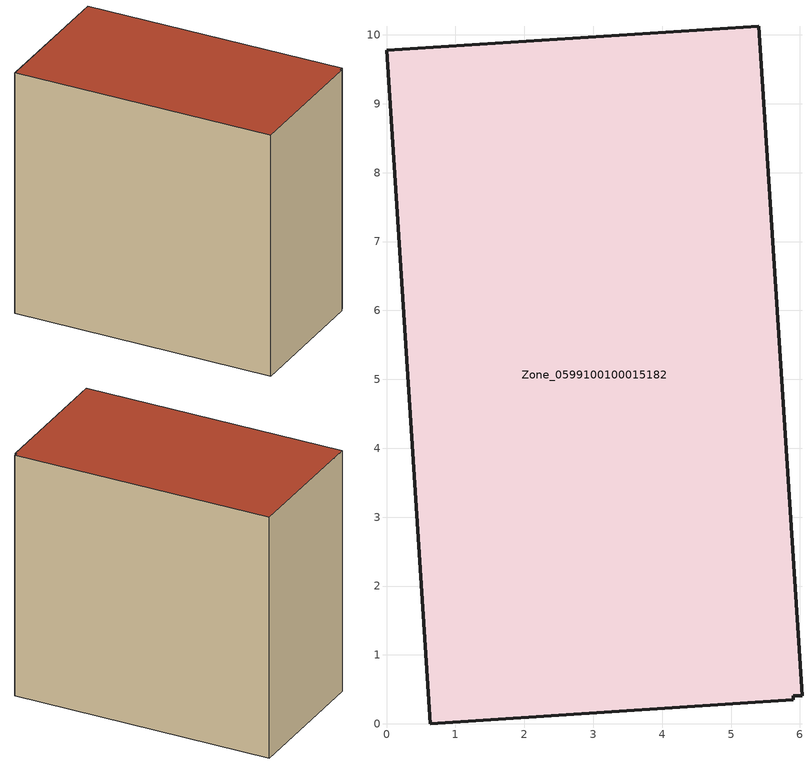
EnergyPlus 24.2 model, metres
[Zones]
Zone_0599100100015182
 floor ground (C_G): 0,9.78 5.4,10.13 6.03,0.41 5.9,0.41 5.91,0.35 0.64,0 z0
 wall outside (C_F): 5.4,10.13 0,9.78 0.64,0 5.91,0.35 5.9,0.41 6.03,0.41 5.4,10.13 z0:9.29
 roof outside (C_R): 0,9.78 0.64,0 5.91,0.35 5.9,0.41 6.03,0.41 5.4,10.13 z9.29
[BUILDING]
Pand.0599100100015182: North Axis=0; Terrain=City; Loads Convergence Tolerance Value=0.04; Temperature Convergence Tolerance Value=0.4; Solar Distribution=FullExterior; Maximum Number of Warmup Days=25; Minimum Number of Warmup Days=1
[Site:Location]
Rotterdam.The.Hague.AP_ZH_NLD Design_Conditions: Latitude=51.96; Longitude=4.45; Time Zone=1; Elevation=-4.5
[SITE:GROUNDTEMPERATURE:BUILDINGSURFACE]
18, 18, 18, 18, 18, 18, 18, 18, 18, 18, 18, 18
[MATERIAL] Thermal Absorptance=0.9; Solar Absorptance=0.7; Visible Absorptance=0.7
Name | Roughness | Thickness | Conductivity | Density | Specific Heat
G.TI.2015-2018 | MediumSmooth | 0.15 | 0.0428571 | 540 | 1210
F.TI.2015-2018 | Rough | 0.3 | 0.0666667 | 1920 | 840
R.TI.2015-2018 | MediumRough | 0.2 | 0.0333333 | 1500 | 1000
[CONSTRUCTION]
C_G: G.TI.2015-2018
C_F: F.TI.2015-2018
C_R: R.TI.2015-2018
[ZONE]
Zone_0599100100015182: Type=1; Multiplier=1; Ceiling Height=Autocalculate; Volume=Autocalculate; Floor Area=autocalculate; Part of Total Floor Area=Yes
[ZONEINFILTRATION:DESIGNFLOWRATE]
Infil_Zone_0599100100015182: Zone or ZoneList or Space or SpaceList=Zone_0599100100015182; Schedule=AlwaysOn; Design Flow Rate Calculation Method=Flow/Area; Flow Rate per Floor Area=0.0015; Constant Term Coefficient=1; Temperature Term Coefficient=0; Velocity Term Coefficient=0; Velocity Squared Term Coefficient=0
[HVACTEMPLATE:ZONE:IDEALLOADSAIRSYSTEM]
Zone_0599100100015182: Maximum Heating Supply Air Temperature=50; Minimum Cooling Supply Air Temperature=13; Maximum Heating Supply Air Humidity Ratio=0.0156; Minimum Cooling Supply Air Humidity Ratio=0.0077; Heating Limit=NoLimit; Cooling Limit=NoLimit; Dehumidification Control Type=ConstantSensibleHeatRatio; Cooling Sensible Heat Ratio=0.7; Dehumidification Setpoint=60; Humidification Control Type=None; Humidification Setpoint=30; Outdoor Air Method=None; Outdoor Air Flow Rate per Person=0.00944; Outdoor Air Flow Rate per Zone Floor Area=0; Outdoor Air Flow Rate per Zone=0; Demand Controlled Ventilation Type=None; Outdoor Air Economizer Type=NoEconomizer; Heat Recovery Type=None; Sensible Heat Recovery Effectiveness=0.7; Latent Heat Recovery Effectiveness=0.65
[ZONECONTROL:THERMOSTAT]
ThermostatControl_Zone_0599100100015182: Zone or ZoneList=Zone_0599100100015182; Control Type Schedule=DualSetpointControlType; Control 1=Thermostat_Zone_0599100100015182; Temperature Difference Between Cutout And Setpoint=0
[THERMOSTATSETPOINT:DUALSETPOINT]
Thermostat_Zone_0599100100015182: Heating Setpoint Temperature Schedule=HeatingSetpoint_Zone_0599100100015182; Cooling Setpoint Temperature Schedule=CoolingSetpoint_Zone_0599100100015182
[SCHEDULE:COMPACT]
HeatingSetpoint_Zone_0599100100015182: Through: 12/31, For: AllDays, Until: 24:00, 21
CoolingSetpoint_Zone_0599100100015182: Through: 12/31, For: AllDays, Until: 24:00, 24
DualSetpointControlType: Through: 12/31, For: AllDays, Until: 24:00, 4
AlwaysOn: Through: 12/31, For: AllDays, Until: 24:00, 1
